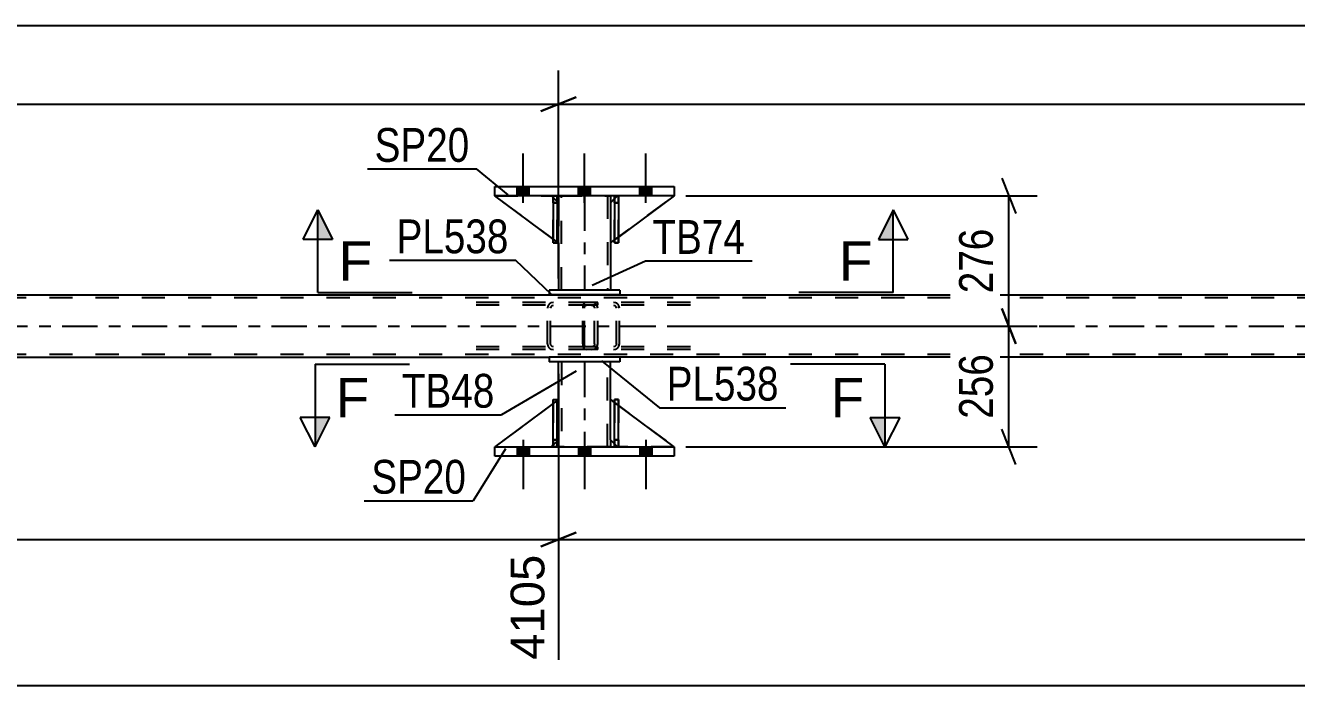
# Model space of a CAD drawing. Header units: millimetres. Extents: x 0 to 841, y 0 to 594.
# Drawn here: x 215.9 to 323.7, y 200.8 to 256.8 of the extents above; entities that cross this region are included whole.
import ezdxf

# ---------------------------------------------------------------- set-up
doc = ezdxf.new("R2010")
doc.units = ezdxf.units.MM
doc.linetypes.add('DXK_LINE_DOT2', pattern=[3.9198, 1.9599, -1.9599])
doc.linetypes.add('DXK_LINE_DOT3', pattern=[5.9187, 2.979, -0.9799, 0.9799, -0.9799])
doc.styles.add('Arial', font='ARIAL.TTF', dxfattribs={"height": 0.2})
doc.styles.add('Arial Narrow', font='ARIALN.TTF', dxfattribs={"height": 0.2})

# ---------------------------------------------------------------- blocks, each defined once
blk = doc.blocks.new('Part-317311729-4478 - 4224')
at = {"color": 2, "linetype": 'Continuous'}
for p, q in [((124.36, 233.92), (698.14, 233.92)), ((124.36, 228.64), (260.35, 228.64)), ((430.62, 228.64), (266.35, 228.64))]:
    blk.add_line(p, q, dxfattribs=at)
at = {"color": 7, "linetype": 'DXK_LINE_DOT2'}
for p, q in [((698.14, 233.68), (124.36, 233.68)), ((698.14, 228.88), (124.36, 228.88)), ((266.35, 228.64), (260.35, 228.64))]:
    blk.add_line(p, q, dxfattribs=at)
at = {"color": 7, "linetype": 'DXK_LINE_DOT3'}
blk.add_line((124.36, 231.28), (698.14, 231.28), dxfattribs=at)
blk = doc.blocks.new('Part-317311729-4338 - 4224')
at = {"color": 7, "linetype": 'DXK_LINE_DOT2'}
for p, q in [((263.22, 232.99), (263.2, 232.8)), ((263.28, 233.14), (263.22, 232.99)), ((263.37, 233.25), (263.28, 233.14)), ((263.34, 232.8), (263.35, 232.89)), ((263.35, 232.89), (263.38, 232.97)), ((263.48, 233.28), (263.37, 233.25)), ((263.38, 232.97), (263.42, 233.02)), ((263.42, 233.02), (263.48, 233.04)), ((272.33, 233.28), (263.48, 233.28)), ((272.33, 233.04), (263.48, 233.04)), ((264.47, 233.04), (264.47, 233.28)), ((266, 233.25), (265.81, 233.28)), ((265.81, 233.04), (265.91, 233.02)), ((265.91, 233.02), (265.99, 232.97)), ((265.99, 232.97), (266.04, 232.89)), ((266.04, 232.89), (266.06, 232.8)), ((266.31, 232.8), (266.27, 232.99)), ((263.2, 229.76), (263.2, 232.8)), ((263.34, 229.76), (263.34, 232.8)), ((266.06, 229.76), (266.06, 232.8)), ((266.31, 229.76), (266.31, 232.8)), ((263.2, 229.76), (263.22, 229.58)), ((263.35, 229.67), (263.34, 229.76)), ((263.38, 229.59), (263.35, 229.67)), ((266.04, 229.67), (265.99, 229.59)), ((266.06, 229.76), (266.04, 229.67)), ((266.27, 229.58), (266.31, 229.76)), ((263.22, 229.58), (263.28, 229.42)), ((263.28, 229.42), (263.37, 229.32)), ((263.37, 229.32), (263.48, 229.28)), ((263.42, 229.54), (263.38, 229.59)), ((263.48, 229.52), (263.42, 229.54)), ((272.33, 229.52), (263.48, 229.52)), ((272.33, 229.28), (263.48, 229.28)), ((264.47, 229.28), (264.47, 229.52)), ((265.91, 229.54), (265.81, 229.52)), ((265.81, 229.28), (266, 229.32)), ((265.99, 229.59), (265.91, 229.54))]:
    blk.add_line(p, q, dxfattribs=at)
for centre, start, end in [((265.82, 232.79), 23.8494, 68.8059), ((265.82, 229.78), 291.1941, 336.1506)]:
    blk.add_arc(centre, 0.492, start, end, dxfattribs=at)
blk = doc.blocks.new('Bolt-317311729-4266 - 4224')
at = {"linetype": 'Continuous'}
for points in [[(257.63, 220.24), (258.67, 220.24), (258.67, 221.04), (257.63, 221.04)], [(257.63, 220.24), (258.67, 220.24), (258.67, 221.04), (257.63, 221.04)], [(257.63, 220.24), (258.67, 220.24), (258.67, 221.04), (257.63, 221.04)], [(262.83, 220.24), (263.87, 220.24), (263.87, 221.04), (262.83, 221.04)], [(262.83, 220.24), (263.87, 220.24), (263.87, 221.04), (262.83, 221.04)], [(268.03, 220.24), (269.07, 220.24), (269.07, 221.04), (268.03, 221.04)], [(268.03, 220.24), (269.07, 220.24), (269.07, 221.04), (268.03, 221.04)], [(268.03, 220.24), (269.07, 220.24), (269.07, 221.04), (268.03, 221.04)]]:
    blk.add_hatch(color=1, dxfattribs=at).paths.add_polyline_path(points)
at = {"color": 1, "linetype": 'Continuous'}
for p, q in [((257.63, 221.04), (257.63, 220.24)), ((257.63, 221.04), (257.63, 220.24)), ((257.63, 221.04), (257.63, 220.24)), ((258.15, 221.64), (258.15, 217.44)), ((258.15, 221.64), (258.15, 217.44)), ((258.15, 221.64), (258.15, 217.44)), ((258.67, 221.04), (258.67, 220.24)), ((258.67, 221.04), (258.67, 220.24)), ((258.67, 221.04), (258.67, 220.24)), ((262.83, 221.04), (262.83, 220.24)), ((262.83, 221.04), (262.83, 220.24)), ((263.35, 221.64), (263.35, 217.44)), ((263.35, 221.64), (263.35, 217.44)), ((263.87, 221.04), (263.87, 220.24)), ((263.87, 221.04), (263.87, 220.24)), ((268.03, 221.04), (268.03, 220.24)), ((268.03, 221.04), (268.03, 220.24)), ((268.03, 221.04), (268.03, 220.24)), ((268.55, 221.64), (268.55, 217.44)), ((268.55, 221.64), (268.55, 217.44)), ((268.55, 221.64), (268.55, 217.44)), ((269.07, 221.04), (269.07, 220.24)), ((269.07, 221.04), (269.07, 220.24)), ((269.07, 221.04), (269.07, 220.24))]:
    blk.add_line(p, q, dxfattribs=at)
blk = doc.blocks.new('Bolt-317311729-4267 - 4224')
at = {"linetype": 'Continuous'}
for points in [[(258.67, 243.12), (257.63, 243.12), (257.63, 242.32), (258.67, 242.32)], [(258.67, 243.12), (257.63, 243.12), (257.63, 242.32), (258.67, 242.32)], [(258.67, 243.12), (257.63, 243.12), (257.63, 242.32), (258.67, 242.32)], [(263.87, 243.12), (262.83, 243.12), (262.83, 242.32), (263.87, 242.32)], [(263.87, 243.12), (262.83, 243.12), (262.83, 242.32), (263.87, 242.32)], [(269.07, 243.12), (268.03, 243.12), (268.03, 242.32), (269.07, 242.32)], [(269.07, 243.12), (268.03, 243.12), (268.03, 242.32), (269.07, 242.32)], [(269.07, 243.12), (268.03, 243.12), (268.03, 242.32), (269.07, 242.32)]]:
    blk.add_hatch(color=1, dxfattribs=at).paths.add_polyline_path(points)
at = {"color": 1, "linetype": 'Continuous'}
for p, q in [((258.15, 241.72), (258.15, 245.92)), ((258.15, 241.72), (258.15, 245.92)), ((258.15, 241.72), (258.15, 245.92)), ((263.35, 241.72), (263.35, 245.92)), ((263.35, 241.72), (263.35, 245.92)), ((268.55, 241.72), (268.55, 245.92)), ((268.55, 241.72), (268.55, 245.92)), ((268.55, 241.72), (268.55, 245.92)), ((257.63, 242.32), (257.63, 243.12)), ((257.63, 242.32), (257.63, 243.12)), ((257.63, 242.32), (257.63, 243.12)), ((258.67, 242.32), (258.67, 243.12)), ((258.67, 242.32), (258.67, 243.12)), ((258.67, 242.32), (258.67, 243.12)), ((262.83, 242.32), (262.83, 243.12)), ((262.83, 242.32), (262.83, 243.12)), ((263.87, 242.32), (263.87, 243.12)), ((263.87, 242.32), (263.87, 243.12)), ((268.03, 242.32), (268.03, 243.12)), ((268.03, 242.32), (268.03, 243.12)), ((268.03, 242.32), (268.03, 243.12)), ((269.07, 242.32), (269.07, 243.12)), ((269.07, 242.32), (269.07, 243.12)), ((269.07, 242.32), (269.07, 243.12))]:
    blk.add_line(p, q, dxfattribs=at)
blk = doc.blocks.new('Part-317311729-4344 - 4224')
at = {"color": 7, "linetype": 'DXK_LINE_DOT2'}
for p, q in [((261.15, 225.04), (255.75, 221.04)), ((261.15, 221.64), (261.15, 225.04)), ((261.15, 225.04), (261.15, 221.64)), ((255.75, 221.04), (260.55, 221.04)), ((260.55, 221.04), (261.15, 221.64)), ((261.15, 221.64), (260.55, 221.04)), ((261.15, 221.64), (261.15, 221.64))]:
    blk.add_line(p, q, dxfattribs=at)
blk = doc.blocks.new('Part-317311729-4345 - 4224')
at = {"color": 2, "linetype": 'Continuous'}
for p, q in [((265.55, 221.64), (265.55, 225.04)), ((265.55, 225.04), (265.9, 224.78)), ((270.95, 221.04), (266.22, 224.54)), ((265.9, 221.29), (265.55, 221.64))]:
    blk.add_line(p, q, dxfattribs=at)
at = {"color": 7, "linetype": 'DXK_LINE_DOT2'}
for p, q in [((266.22, 224.54), (265.9, 224.78)), ((265.9, 221.29), (266.15, 221.04)), ((266.15, 221.04), (270.95, 221.04))]:
    blk.add_line(p, q, dxfattribs=at)
blk = doc.blocks.new('Part-317311729-4346 - 4224')
at = {"color": 7, "linetype": 'DXK_LINE_DOT2'}
for p, q in [((265.55, 221.64), (265.55, 225.04)), ((265.55, 225.04), (270.95, 221.04)), ((266.15, 221.04), (265.55, 221.64)), ((270.95, 221.04), (266.15, 221.04))]:
    blk.add_line(p, q, dxfattribs=at)
blk = doc.blocks.new('Part-317311729-4351 - 4224')
at = {"color": 2, "linetype": 'Continuous'}
for p, q in [((261.15, 242.32), (261.15, 241.72)), ((265.55, 242.32), (265.55, 241.72)), ((261.15, 238.32), (261.15, 234.32)), ((265.55, 238.32), (265.55, 234.32))]:
    blk.add_line(p, q, dxfattribs=at)
at = {"color": 7, "linetype": 'DXK_LINE_DOT2'}
for p, q in [((261.15, 242.32), (265.55, 242.32)), ((261.15, 241.72), (261.15, 238.32)), ((261.39, 234.32), (261.39, 242.32)), ((265.31, 242.32), (265.31, 234.32)), ((265.55, 241.72), (265.55, 238.32)), ((265.55, 234.32), (261.15, 234.32))]:
    blk.add_line(p, q, dxfattribs=at)
at = {"color": 7, "linetype": 'DXK_LINE_DOT3'}
blk.add_line((263.35, 242.32), (263.35, 234.32), dxfattribs=at)
blk = doc.blocks.new('Part-317311729-4302 - 4224')
at = {"color": 7, "linetype": 'DXK_LINE_DOT2'}
for p, q in [((263.96, 233.28), (253.1, 233.28)), ((263.96, 233.04), (253.1, 233.04)), ((260.25, 232.99), (260.21, 232.8)), ((260.47, 232.8), (260.49, 232.89)), ((260.49, 232.89), (260.54, 232.97)), ((260.72, 233.28), (260.53, 233.25)), ((260.54, 232.97), (260.62, 233.02)), ((260.62, 233.02), (260.72, 233.04)), ((264.15, 233.25), (263.96, 233.28)), ((263.96, 233.04), (264.05, 233.02)), ((264.05, 233.02), (264.14, 232.97)), ((264.14, 232.97), (264.19, 232.89)), ((264.19, 232.89), (264.21, 232.8)), ((264.47, 232.8), (264.43, 232.99)), ((260.21, 229.76), (260.21, 232.8)), ((260.47, 229.76), (260.47, 232.8)), ((264.21, 229.76), (264.21, 232.8)), ((264.47, 229.76), (264.47, 232.8)), ((260.21, 229.76), (260.25, 229.58)), ((260.49, 229.67), (260.47, 229.76)), ((260.54, 229.59), (260.49, 229.67)), ((264.19, 229.67), (264.14, 229.59)), ((264.21, 229.76), (264.19, 229.67)), ((264.43, 229.58), (264.47, 229.76)), ((263.96, 229.52), (253.1, 229.52)), ((263.96, 229.28), (253.1, 229.28)), ((260.53, 229.32), (260.72, 229.28)), ((260.62, 229.54), (260.54, 229.59)), ((260.72, 229.52), (260.62, 229.54)), ((264.05, 229.54), (263.96, 229.52)), ((263.96, 229.28), (264.15, 229.32)), ((264.14, 229.59), (264.05, 229.54))]:
    blk.add_line(p, q, dxfattribs=at)
for centre, start, end in [((260.7, 232.78), 110.7583, 155.6801), ((263.98, 232.78), 24.3199, 69.2417), ((260.7, 229.78), 204.3199, 249.2417), ((263.98, 229.78), 290.7583, 335.6801)]:
    blk.add_arc(centre, 0.496, start, end, dxfattribs=at)
blk = doc.blocks.new('Part-317311729-4380 - 4224')
at = {"color": 2, "linetype": 'Continuous'}
for p, q in [((266.35, 234.32), (260.35, 234.32)), ((260.35, 234.32), (260.35, 233.92)), ((266.35, 234.32), (266.35, 233.92)), ((266.35, 233.92), (260.35, 233.92))]:
    blk.add_line(p, q, dxfattribs=at)
blk = doc.blocks.new('Part-317311729-4448 - 4224')
at = {"color": 2, "linetype": 'Continuous'}
for p, q in [((255.75, 221.04), (255.75, 221.04)), ((255.75, 220.24), (255.75, 221.04)), ((255.75, 221.04), (270.95, 221.04)), ((270.95, 221.04), (270.95, 221.04)), ((270.95, 221.04), (270.95, 220.24)), ((255.75, 220.24), (255.75, 220.24)), ((270.95, 220.24), (255.75, 220.24)), ((270.95, 220.24), (270.95, 220.24))]:
    blk.add_line(p, q, dxfattribs=at)
at = {"color": 7, "linetype": 'DXK_LINE_DOT2'}
for p, q in [((255.75, 220.24), (255.75, 221.04)), ((270.95, 221.04), (270.95, 220.24))]:
    blk.add_line(p, q, dxfattribs=at)
blk = doc.blocks.new('Part-317311729-4342 - 4224')
at = {"color": 2, "linetype": 'Continuous'}
for p, q in [((266.22, 242.32), (265.9, 242.32)), ((265.9, 242.32), (265.9, 238.32)), ((266.22, 242.32), (266.22, 242.32)), ((266.22, 242.32), (266.22, 238.32)), ((266.22, 238.32), (265.9, 238.32))]:
    blk.add_line(p, q, dxfattribs=at)
at = {"color": 7, "linetype": 'DXK_LINE_DOT2'}
for p, q in [((265.9, 242.32), (265.9, 241.72)), ((265.9, 242.32), (265.9, 242.32)), ((266.22, 241.72), (265.9, 241.72)), ((265.9, 241.72), (265.9, 238.32)), ((266.22, 241.72), (266.22, 242.32)), ((266.22, 242.32), (266.22, 242.32)), ((266.22, 238.32), (266.22, 241.72))]:
    blk.add_line(p, q, dxfattribs=at)
blk = doc.blocks.new('Part-317311729-4343 - 4224')
at = {"color": 2, "linetype": 'Continuous'}
for p, q in [((261.02, 242.32), (260.7, 242.32)), ((260.7, 242.32), (260.7, 238.32)), ((261.02, 242.32), (261.02, 242.32)), ((261.02, 242.32), (261.02, 238.32)), ((261.02, 238.32), (260.7, 238.32))]:
    blk.add_line(p, q, dxfattribs=at)
at = {"color": 7, "linetype": 'DXK_LINE_DOT2'}
for p, q in [((260.7, 242.32), (260.7, 241.72)), ((260.7, 242.32), (260.7, 242.32)), ((261.02, 241.72), (260.7, 241.72)), ((260.7, 241.72), (260.7, 238.32)), ((261.02, 241.72), (261.02, 242.32)), ((261.02, 242.32), (261.02, 242.32)), ((261.02, 238.32), (261.02, 241.72))]:
    blk.add_line(p, q, dxfattribs=at)
blk = doc.blocks.new('Part-317311729-4385 - 4224')
at = {"color": 2, "linetype": 'Continuous'}
for p, q in [((266.35, 228.64), (260.35, 228.64)), ((260.35, 228.64), (260.35, 228.24)), ((266.35, 228.64), (266.35, 228.24)), ((266.35, 228.24), (260.35, 228.24))]:
    blk.add_line(p, q, dxfattribs=at)
blk = doc.blocks.new('Part-317311729-4426 - 4224')
at = {"color": 7, "linetype": 'DXK_LINE_DOT2'}
for p, q in [((260.7, 225.04), (261.02, 225.04)), ((260.7, 221.64), (260.7, 225.04)), ((260.7, 225.04), (260.7, 221.04)), ((261.02, 225.04), (261.02, 221.64)), ((261.02, 221.04), (261.02, 224.95)), ((261.02, 221.64), (260.7, 221.64)), ((260.7, 221.04), (260.7, 221.64)), ((261.02, 221.04), (260.7, 221.04)), ((261.02, 221.64), (261.02, 221.04)), ((261.02, 221.04), (261.02, 221.04))]:
    blk.add_line(p, q, dxfattribs=at)
blk = doc.blocks.new('Part-317311729-4427 - 4224')
at = {"color": 2, "linetype": 'Continuous'}
for p, q in [((260.7, 224.71), (255.75, 221.04)), ((261.15, 225.04), (261.02, 224.95)), ((261.15, 221.64), (261.15, 225.04)), ((260.7, 221.2), (260.55, 221.04)), ((261.15, 221.64), (261.02, 221.52)), ((261.15, 221.64), (261.15, 221.64))]:
    blk.add_line(p, q, dxfattribs=at)
at = {"color": 7, "linetype": 'DXK_LINE_DOT2'}
for p, q in [((261.02, 224.95), (260.7, 224.71)), ((261.15, 221.64), (261.15, 225.04)), ((255.75, 221.04), (255.75, 221.04)), ((255.75, 221.04), (260.55, 221.04)), ((261.15, 221.64), (260.55, 221.04)), ((261.02, 221.52), (260.7, 221.2))]:
    blk.add_line(p, q, dxfattribs=at)
blk = doc.blocks.new('Part-317311729-4428 - 4224')
at = {"color": 7, "linetype": 'DXK_LINE_DOT2'}
for p, q in [((265.9, 241.72), (265.9, 242.32)), ((265.9, 242.32), (265.9, 242.32)), ((265.9, 242.32), (265.9, 238.32)), ((265.9, 242.32), (266.22, 242.32)), ((265.9, 238.32), (265.9, 241.72)), ((265.9, 241.72), (266.22, 241.72)), ((266.22, 242.32), (266.22, 241.72)), ((266.22, 238.32), (266.22, 242.32)), ((266.22, 241.72), (266.22, 238.32)), ((265.9, 238.32), (266.22, 238.32))]:
    blk.add_line(p, q, dxfattribs=at)
blk = doc.blocks.new('Part-317311729-4429 - 4224')
at = {"color": 7, "linetype": 'DXK_LINE_DOT2'}
for p, q in [((260.7, 241.72), (260.7, 242.32)), ((260.7, 242.32), (260.7, 242.32)), ((260.7, 242.32), (260.7, 238.32)), ((260.7, 242.32), (261.02, 242.32)), ((260.7, 238.32), (260.7, 241.72)), ((260.7, 241.72), (261.02, 241.72)), ((261.02, 242.32), (261.02, 241.72)), ((261.02, 238.32), (261.02, 242.32)), ((261.02, 241.72), (261.02, 238.32)), ((260.7, 238.32), (261.02, 238.32))]:
    blk.add_line(p, q, dxfattribs=at)
blk = doc.blocks.new('Part-317311729-4430 - 4224')
at = {"color": 2, "linetype": 'Continuous'}
for p, q in [((260.7, 238.65), (255.75, 242.32)), ((260.7, 242.17), (260.55, 242.32)), ((261.15, 241.72), (261.02, 241.85)), ((261.15, 241.72), (261.15, 241.72)), ((261.15, 238.32), (261.15, 241.72)), ((261.02, 238.42), (261.15, 238.32)), ((261.15, 238.32), (261.15, 238.32))]:
    blk.add_line(p, q, dxfattribs=at)
at = {"color": 7, "linetype": 'DXK_LINE_DOT2'}
for p, q in [((260.55, 242.32), (255.75, 242.32)), ((255.75, 242.32), (255.75, 242.32)), ((260.55, 242.32), (261.15, 241.72)), ((261.02, 241.85), (260.7, 242.17)), ((261.15, 241.72), (261.15, 238.32)), ((261.02, 238.42), (260.7, 238.65))]:
    blk.add_line(p, q, dxfattribs=at)
blk = doc.blocks.new('Part-317311729-4431 - 4224')
at = {"color": 7, "linetype": 'DXK_LINE_DOT2'}
for p, q in [((261.15, 238.32), (255.75, 242.32)), ((255.75, 242.32), (260.55, 242.32)), ((260.55, 242.32), (261.15, 241.72)), ((261.15, 241.72), (260.55, 242.32)), ((261.15, 241.72), (261.15, 238.32)), ((261.15, 241.72), (261.15, 241.72)), ((261.15, 241.72), (261.15, 238.32))]:
    blk.add_line(p, q, dxfattribs=at)
blk = doc.blocks.new('Part-317311729-4438 - 4224')
at = {"color": 2, "linetype": 'Continuous'}
for p, q in [((261.15, 225.04), (261.15, 228.24)), ((265.55, 225.04), (265.55, 228.24)), ((261.15, 221.04), (261.15, 221.64)), ((265.55, 221.64), (265.55, 221.04))]:
    blk.add_line(p, q, dxfattribs=at)
at = {"color": 7, "linetype": 'DXK_LINE_DOT2'}
for p, q in [((265.55, 228.24), (261.15, 228.24)), ((261.39, 228.24), (261.39, 221.04)), ((265.31, 221.04), (265.31, 228.24)), ((261.15, 221.64), (261.15, 225.04)), ((265.55, 221.64), (265.55, 225.04)), ((265.55, 221.04), (261.15, 221.04))]:
    blk.add_line(p, q, dxfattribs=at)
at = {"color": 7, "linetype": 'DXK_LINE_DOT3'}
blk.add_line((263.35, 228.24), (263.35, 221.04), dxfattribs=at)
blk = doc.blocks.new('Part-317311729-4439 - 4224')
at = {"color": 2, "linetype": 'Continuous'}
for p, q in [((265.9, 221.04), (265.9, 225.04)), ((265.9, 225.04), (266.22, 225.04)), ((266.22, 221.04), (266.22, 225.04)), ((265.9, 221.04), (265.9, 221.04)), ((266.22, 221.04), (265.9, 221.04))]:
    blk.add_line(p, q, dxfattribs=at)
at = {"color": 7, "linetype": 'DXK_LINE_DOT2'}
for p, q in [((265.9, 225.04), (265.9, 221.64)), ((266.22, 221.64), (266.22, 225.04)), ((265.9, 221.64), (265.9, 221.04)), ((265.9, 221.64), (266.22, 221.64)), ((265.9, 221.04), (265.9, 221.04)), ((265.9, 221.04), (265.9, 221.04)), ((266.22, 221.04), (266.22, 221.64)), ((266.22, 221.04), (266.22, 221.04))]:
    blk.add_line(p, q, dxfattribs=at)
blk = doc.blocks.new('Part-317311729-4440 - 4224')
at = {"color": 2, "linetype": 'Continuous'}
for p, q in [((260.7, 221.04), (260.7, 225.04)), ((260.7, 225.04), (261.02, 225.04)), ((261.02, 221.04), (261.02, 225.04)), ((260.7, 221.04), (260.7, 221.04)), ((261.02, 221.04), (260.7, 221.04))]:
    blk.add_line(p, q, dxfattribs=at)
at = {"color": 7, "linetype": 'DXK_LINE_DOT2'}
for p, q in [((260.7, 225.04), (260.7, 221.64)), ((261.02, 221.64), (261.02, 225.04)), ((260.7, 221.64), (260.7, 221.04)), ((260.7, 221.64), (261.02, 221.64)), ((260.7, 221.04), (260.7, 221.04)), ((260.7, 221.04), (260.7, 221.04)), ((261.02, 221.04), (261.02, 221.64)), ((261.02, 221.04), (261.02, 221.04))]:
    blk.add_line(p, q, dxfattribs=at)
blk = doc.blocks.new('Part-317311729-4441 - 4224')
at = {"color": 7, "linetype": 'DXK_LINE_DOT2'}
for p, q in [((266.22, 225.04), (265.9, 225.04)), ((265.9, 221.64), (265.9, 225.04)), ((265.9, 225.04), (265.9, 221.04)), ((266.22, 225.04), (266.22, 221.64)), ((266.22, 221.04), (266.22, 225.04)), ((266.22, 221.64), (265.9, 221.64)), ((265.9, 221.04), (265.9, 221.64)), ((266.22, 221.04), (265.9, 221.04)), ((266.22, 221.64), (266.22, 221.04)), ((266.22, 221.04), (266.22, 221.04))]:
    blk.add_line(p, q, dxfattribs=at)
blk = doc.blocks.new('Part-317311729-4442 - 4224')
at = {"color": 2, "linetype": 'Continuous'}
for p, q in [((265.9, 242.08), (265.55, 241.72)), ((265.55, 241.72), (265.55, 238.32)), ((270.95, 242.32), (266.22, 238.82)), ((265.55, 238.32), (265.9, 238.58))]:
    blk.add_line(p, q, dxfattribs=at)
at = {"color": 7, "linetype": 'DXK_LINE_DOT2'}
for p, q in [((266.15, 242.32), (265.9, 242.08)), ((270.95, 242.32), (266.15, 242.32)), ((270.95, 242.32), (270.95, 242.32)), ((270.95, 242.32), (270.95, 242.32)), ((266.22, 238.82), (265.9, 238.58))]:
    blk.add_line(p, q, dxfattribs=at)
blk = doc.blocks.new('Part-317311729-4443 - 4224')
at = {"color": 7, "linetype": 'DXK_LINE_DOT2'}
for p, q in [((266.15, 242.32), (265.55, 241.72)), ((265.55, 238.32), (270.95, 242.32)), ((265.55, 241.72), (265.55, 238.32)), ((270.95, 242.32), (266.15, 242.32))]:
    blk.add_line(p, q, dxfattribs=at)
blk = doc.blocks.new('Part-317311729-4453 - 4224')
at = {"color": 2, "linetype": 'Continuous'}
for p, q in [((255.75, 242.32), (255.75, 243.12)), ((255.75, 243.12), (270.95, 243.12)), ((270.95, 243.12), (270.95, 242.32)), ((270.95, 242.32), (255.75, 242.32))]:
    blk.add_line(p, q, dxfattribs=at)
blk = doc.blocks.new('StraightDimension-317311729-4692 - 4224')
at = {"color": 7, "linetype": 'Continuous'}
for p, q in [((298.73, 243.82), (299.93, 240.82)), ((271.95, 242.32), (301.73, 242.32)), ((299.33, 231.28), (299.33, 242.32)), ((299.93, 229.78), (298.73, 232.78)), ((270.45, 231.28), (301.73, 231.28))]:
    blk.add_line(p, q, dxfattribs=at)
at = {"color": 0}
blk.add_wipeout([(298.58, 240.14), (294.38, 240.14), (294.38, 233.46), (298.58, 233.46)], dxfattribs=at)
at = {"color": 3, "style": 'Arial Narrow'}
blk.add_text('276', height=2.863, rotation=90.0002, dxfattribs=at).set_placement((297.98, 234.06))
blk = doc.blocks.new('StraightDimension-317311729-4590 - 4224')
at = {"color": 7, "linetype": 'Continuous'}
for p, q in [((261.15, 235.32), (261.15, 252.94)), ((259.65, 249.49), (262.65, 250.69)), ((115.74, 250.09), (261.15, 250.09))]:
    blk.add_line(p, q, dxfattribs=at)
blk = doc.blocks.new('StraightDimension-317311729-4603 - 4224')
at = {"color": 7, "linetype": 'Continuous'}
for p, q in [((261.15, 235.32), (261.15, 252.94)), ((262.65, 250.69), (259.65, 249.49)), ((261.15, 250.09), (431.42, 250.09))]:
    blk.add_line(p, q, dxfattribs=at)
blk = doc.blocks.new('StraightDimension-317311729-4634 - 4224')
at = {"color": 7, "linetype": 'Continuous'}
for p, q in [((261.15, 227.24), (261.15, 202.99)), ((259.65, 212.59), (262.65, 213.79)), ((115.74, 213.19), (261.15, 213.19))]:
    blk.add_line(p, q, dxfattribs=at)
at = {"color": 0, "linetype": 'Continuous'}
blk.add_wipeout([(260.55, 212.49), (256.35, 212.49), (256.35, 202.39), (260.55, 202.39)], dxfattribs=at)
at = {"color": 3, "linetype": 'Continuous', "style": 'Arial'}
blk.add_text('4105', height=2.865, rotation=90.0002, dxfattribs=at).set_placement((259.95, 202.99))
blk = doc.blocks.new('StraightDimension-317311729-4647 - 4224')
at = {"color": 7, "linetype": 'Continuous'}
for p, q in [((261.15, 227.24), (261.15, 202.99)), ((262.65, 213.79), (259.65, 212.59)), ((261.15, 213.19), (431.42, 213.19))]:
    blk.add_line(p, q, dxfattribs=at)
blk = doc.blocks.new('StraightDimension-317311729-4681 - 4224')
at = {"color": 7, "linetype": 'Continuous'}
blk.add_line((115.1, 200.8), (707.4, 200.8), dxfattribs=at)
blk = doc.blocks.new('StraightDimension-317311729-4720 - 4224')
at = {"color": 7, "linetype": 'Continuous'}
for p, q in [((298.73, 232.78), (299.93, 229.78)), ((270.45, 231.28), (301.73, 231.28)), ((299.33, 221.04), (299.33, 231.28)), ((299.93, 219.54), (298.73, 222.54)), ((271.95, 221.04), (301.73, 221.04))]:
    blk.add_line(p, q, dxfattribs=at)
at = {"color": 0}
blk.add_wipeout([(298.58, 229.5), (294.38, 229.5), (294.38, 222.82), (298.58, 222.82)], dxfattribs=at)
at = {"color": 3, "style": 'Arial Narrow'}
blk.add_text('256', height=2.863, rotation=90.0002, dxfattribs=at).set_placement((297.98, 223.42))
blk = doc.blocks.new('StraightDimension-317311729-8638 - 4224')
at = {"color": 7, "linetype": 'Continuous'}
blk.add_line((115.74, 256.76), (706.76, 256.76), dxfattribs=at)
blk = doc.blocks.new('SectionMark-317311729-4748 - 4224')
at = {"color": 6, "linetype": 'Continuous'}
for p, q in [((240.5, 228.04), (248.5, 228.04)), ((240.5, 228.04), (240.5, 221.04)), ((288.83, 228.04), (280.83, 228.04)), ((288.83, 228.04), (288.83, 221.04)), ((240.5, 221.04), (239.25, 223.54)), ((290.08, 223.54), (288.83, 221.04))]:
    blk.add_line(p, q, dxfattribs=at)
at = {"color": 0, "linetype": 'Continuous'}
for points in [[(245.1, 223.54), (245.1, 227.04), (242.25, 227.04), (242.25, 223.54)], [(287.08, 223.54), (287.08, 227.04), (284.23, 227.04), (284.23, 223.54)]]:
    blk.add_wipeout(points, dxfattribs=at)
at = {"linetype": 'Continuous'}
for points in [[(240.5, 223.54), (241.75, 223.54), (240.5, 221.04)], [(287.58, 223.54), (288.83, 223.54), (288.83, 221.04)]]:
    blk.add_hatch(color=6, dxfattribs=at).paths.add_polyline_path(points)
at = {"color": 6, "linetype": 'Continuous'}
for p, q in [((241.75, 223.54), (239.25, 223.54)), ((240.5, 221.04), (241.75, 223.54)), ((287.58, 223.54), (290.08, 223.54)), ((288.83, 221.04), (287.58, 223.54))]:
    blk.add_line(p, q, dxfattribs=at)
at = {"color": 3, "linetype": 'Continuous', "style": 'Arial'}
for p in [(242.25, 223.54), (284.23, 223.54)]:
    blk.add_text('F', height=3.34, dxfattribs=at).set_placement(p)
blk = doc.blocks.new('Mark-317311729-4381 - 4224')
at = {"color": 30, "linetype": 'Continuous'}
for p, q in [((264.8, 228.32), (269.72, 224.36)), ((269.72, 224.36), (280.43, 224.36))]:
    blk.add_line(p, q, dxfattribs=at)
at = {"color": 0}
blk.add_wipeout([(279.83, 224.96), (279.83, 227.96), (270.32, 227.96), (270.32, 224.96)], dxfattribs=at)
blk.add_wipeout([(279.83, 224.96), (279.83, 227.96), (270.32, 227.96), (270.32, 224.96)], dxfattribs=at)
at = {"color": 3, "style": 'Arial Narrow'}
blk.add_text('PL538', height=2.863, dxfattribs=at).set_placement((270.32, 224.96))
blk = doc.blocks.new('SectionMark-317311729-4750 - 4224')
at = {"color": 6, "linetype": 'Continuous'}
for p, q in [((239.49, 238.62), (240.74, 241.12)), ((240.74, 234.12), (240.74, 241.12)), ((289.53, 234.12), (289.53, 241.12)), ((289.53, 241.12), (290.78, 238.62)), ((240.74, 234.12), (248.74, 234.12)), ((289.53, 234.12), (281.53, 234.12))]:
    blk.add_line(p, q, dxfattribs=at)
at = {"color": 0, "linetype": 'Continuous'}
for points in [[(245.34, 235.12), (245.34, 238.62), (242.49, 238.62), (242.49, 235.12)], [(287.78, 235.12), (287.78, 238.62), (284.93, 238.62), (284.93, 235.12)]]:
    blk.add_wipeout(points, dxfattribs=at)
at = {"linetype": 'Continuous'}
for points in [[(241.99, 238.62), (240.74, 238.62), (240.74, 241.12)], [(289.53, 238.62), (288.28, 238.62), (289.53, 241.12)]]:
    blk.add_hatch(color=6, dxfattribs=at).paths.add_polyline_path(points)
at = {"color": 6, "linetype": 'Continuous'}
for p, q in [((240.74, 241.12), (241.99, 238.62)), ((289.53, 241.12), (288.28, 238.62)), ((241.99, 238.62), (239.49, 238.62)), ((288.28, 238.62), (290.78, 238.62))]:
    blk.add_line(p, q, dxfattribs=at)
at = {"color": 3, "linetype": 'Continuous', "style": 'Arial'}
for p in [(242.49, 235.12), (284.93, 235.12)]:
    blk.add_text('F', height=3.34, dxfattribs=at).set_placement(p)
blk = doc.blocks.new('Mark-317311729-4444 - 4224')
at = {"color": 30, "linetype": 'Continuous'}
for p in [(256.64, 220.87), (244.67, 216.47)]:
    blk.add_line(p, (253.91, 216.47), dxfattribs=at)
at = {"color": 0}
blk.add_wipeout([(253.31, 217.07), (253.31, 220.07), (245.27, 220.07), (245.27, 217.07)], dxfattribs=at)
blk.add_wipeout([(253.31, 217.07), (253.31, 220.07), (245.27, 220.07), (245.27, 217.07)], dxfattribs=at)
at = {"color": 3, "style": 'Arial Narrow'}
blk.add_text('SP20', height=2.863, dxfattribs=at).set_placement((245.27, 217.07))
blk = doc.blocks.new('Mark-317311729-4347 - 4224')
at = {"color": 30, "linetype": 'Continuous'}
for p, q in [((263.99, 234.74), (268.51, 236.8)), ((268.51, 236.8), (277.57, 236.8))]:
    blk.add_line(p, q, dxfattribs=at)
at = {"color": 0}
blk.add_wipeout([(276.97, 237.4), (276.97, 240.4), (269.11, 240.4), (269.11, 237.4)], dxfattribs=at)
blk.add_wipeout([(276.97, 237.4), (276.97, 240.4), (269.11, 240.4), (269.11, 237.4)], dxfattribs=at)
at = {"color": 3, "style": 'Arial Narrow'}
blk.add_text('TB74', height=2.863, dxfattribs=at).set_placement((269.11, 237.4))
blk = doc.blocks.new('Mark-317311729-4376 - 4224')
at = {"color": 30, "linetype": 'Continuous'}
for p in [(246.81, 236.85), (260.54, 233.95)]:
    blk.add_line(p, (257.51, 236.85), dxfattribs=at)
at = {"color": 0}
blk.add_wipeout([(256.91, 237.45), (256.91, 240.45), (247.41, 240.45), (247.41, 237.45)], dxfattribs=at)
blk.add_wipeout([(256.91, 237.45), (256.91, 240.45), (247.41, 240.45), (247.41, 237.45)], dxfattribs=at)
at = {"color": 3, "style": 'Arial Narrow'}
blk.add_text('PL538', height=2.863, dxfattribs=at).set_placement((247.41, 237.45))
blk = doc.blocks.new('Mark-317311729-4434 - 4224')
at = {"color": 30, "linetype": 'Continuous'}
for p in [(262.64, 227.46), (247.26, 223.76)]:
    blk.add_line(p, (256.31, 223.76), dxfattribs=at)
at = {"color": 0}
blk.add_wipeout([(255.71, 224.36), (255.71, 227.36), (247.86, 227.36), (247.86, 224.36)], dxfattribs=at)
blk.add_wipeout([(255.71, 224.36), (255.71, 227.36), (247.86, 227.36), (247.86, 224.36)], dxfattribs=at)
at = {"color": 3, "style": 'Arial Narrow'}
blk.add_text('TB48', height=2.863, dxfattribs=at).set_placement((247.86, 224.36))
blk = doc.blocks.new('Mark-317311729-4449 - 4224')
at = {"color": 30, "linetype": 'Continuous'}
for p in [(244.95, 244.6), (256.87, 242.4)]:
    blk.add_line(p, (254.19, 244.6), dxfattribs=at)
at = {"color": 0}
blk.add_wipeout([(253.59, 245.2), (253.59, 248.2), (245.55, 248.2), (245.55, 245.2)], dxfattribs=at)
blk.add_wipeout([(253.59, 245.2), (253.59, 248.2), (245.55, 248.2), (245.55, 245.2)], dxfattribs=at)
at = {"color": 3, "style": 'Arial Narrow'}
blk.add_text('SP20', height=2.863, dxfattribs=at).set_placement((245.55, 245.2))

msp = doc.modelspace()

# ---------------------------------------------------------------- block references
for name in ['Bolt-317311729-4267 - 4224', 'Part-317311729-4453 - 4224', 'Part-317311729-4430 - 4224', 'Part-317311729-4431 - 4224', 'Part-317311729-4343 - 4224', 'Part-317311729-4429 - 4224', 'Part-317311729-4351 - 4224', 'Part-317311729-4442 - 4224', 'Part-317311729-4443 - 4224', 'Part-317311729-4342 - 4224', 'Part-317311729-4428 - 4224', 'Part-317311729-4380 - 4224', 'Part-317311729-4478 - 4224', 'Part-317311729-4302 - 4224', 'Part-317311729-4338 - 4224', 'Part-317311729-4385 - 4224', 'Part-317311729-4438 - 4224', 'Part-317311729-4344 - 4224', 'Part-317311729-4427 - 4224', 'Part-317311729-4426 - 4224', 'Part-317311729-4440 - 4224', 'Part-317311729-4345 - 4224', 'Part-317311729-4346 - 4224', 'Part-317311729-4439 - 4224', 'Part-317311729-4441 - 4224', 'Part-317311729-4448 - 4224', 'Bolt-317311729-4266 - 4224']:
    msp.add_blockref(name, (0, 0))

# ---------------------------------------------------------------- next in the draw order: block references
for name in ['StraightDimension-317311729-4590 - 4224', 'StraightDimension-317311729-4692 - 4224', 'StraightDimension-317311729-4634 - 4224']:
    msp.add_blockref(name, (0, 0))

# ---------------------------------------------------------------- next in the draw order: block references
for name in ['StraightDimension-317311729-4603 - 4224', 'StraightDimension-317311729-4647 - 4224']:
    msp.add_blockref(name, (0, 0))

# ---------------------------------------------------------------- next in the draw order: block references
msp.add_blockref('StraightDimension-317311729-4681 - 4224', (0, 0))

# ---------------------------------------------------------------- next in the draw order: block references
msp.add_blockref('StraightDimension-317311729-4720 - 4224', (0, 0))

# ---------------------------------------------------------------- next in the draw order: block references
msp.add_blockref('StraightDimension-317311729-8638 - 4224', (0, 0))

# ---------------------------------------------------------------- next in the draw order: block references
for name in ['Mark-317311729-4449 - 4224', 'SectionMark-317311729-4750 - 4224', 'SectionMark-317311729-4748 - 4224']:
    msp.add_blockref(name, (0, 0))

# ---------------------------------------------------------------- next in the draw order: block references
for name in ['Mark-317311729-4376 - 4224', 'Mark-317311729-4347 - 4224', 'Mark-317311729-4381 - 4224', 'Mark-317311729-4434 - 4224', 'Mark-317311729-4444 - 4224']:
    msp.add_blockref(name, (0, 0))

doc.saveas('drawing.dxf')
